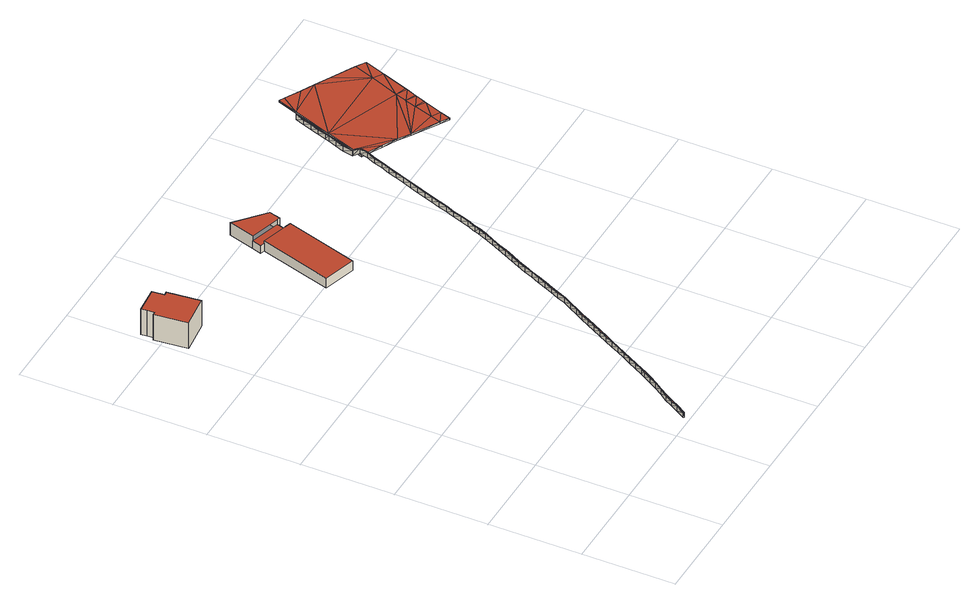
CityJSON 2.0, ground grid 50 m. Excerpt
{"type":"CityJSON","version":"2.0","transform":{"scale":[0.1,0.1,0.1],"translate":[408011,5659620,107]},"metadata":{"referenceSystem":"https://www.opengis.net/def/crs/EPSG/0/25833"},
"CityObjects":{
"building1":{"type":"Building","attributes":{"name":"43. Grundschule Thomas Müntzer Dresden","Dachtyp_tdc":"tdcPolyFlatRoof","Gemeindeschluessel":14612000,"Dachneigung":0,"QualitaetDacherkennung":61,"Geometrietyp2DReferenz":"3000","measuredHeight":15.61,"function":"31001_3021","roofType":"1000"},"geometry":[{"type":"Solid","lod":"2","boundaries":[[[[0,1,2,3]],[[1,4,5,2]],[[4,6,7,5]],[[6,8,9,7]],[[8,10,11,9]],[[10,12,13,11]],[[12,14,15,13]],[[14,16,17,15]],[[16,18,19,17]],[[18,0,3,19]],[[18,16,14,12,10,8,6,4,1,0]],[[3,2,5,7,9,11,13,15,17,19]]]],"semantics":{"surfaces":[{"type":"WallSurface"},{"type":"RoofSurface"},{"type":"GroundSurface"}],"values":[[0,0,0,0,0,0,0,0,0,0,1,2]]}}]},
"building2":{"type":"Building","attributes":{"Art":2000,"Stand_DGM":"2016","Stand_Basis-DLM":"2021","Gemeindeschluessel":"14612000","ObjektHoehe":3,"Stand_Laserscan":"2016","BodenHoehe":0,"Stand_3D-Stadtmodell":"2023","Geometrietyp2DReferenz":2000,"AbsoluteHoehe":0,"measuredHeight":3,"function":"51009_1700","roofType":"9999"},"geometry":[{"type":"MultiSurface","lod":"2","boundaries":[[[20,21,22]],[[23,21,20]],[[24,23,20]],[[25,23,24]],[[26,25,24]],[[27,25,26]],[[28,27,26]],[[29,27,28]],[[30,29,28]],[[31,29,30]],[[32,31,30]],[[33,31,32]],[[34,33,32]],[[35,33,34]],[[36,35,34]],[[37,35,36]],[[38,37,36]],[[39,37,38]],[[40,39,38]],[[41,39,40]],[[42,41,40]],[[43,41,42]],[[44,43,42]],[[45,43,44]],[[46,45,44]],[[47,45,46]],[[48,47,46]],[[49,47,48]],[[50,49,48]],[[51,49,50]],[[52,51,50]],[[53,51,52]],[[54,53,52]],[[55,56,57,58]],[[59,53,54]],[[60,59,54]],[[56,57,59,60]],[[61,56,55]],[[62,61,55]],[[63,61,62]],[[64,63,62]],[[65,63,64]],[[66,65,64]],[[67,65,66]],[[68,67,66]],[[69,67,68]],[[70,69,68]],[[71,69,70]],[[72,71,70]],[[73,71,72]],[[74,73,72]],[[75,73,74]],[[76,75,74]],[[77,78,79]],[[80,75,76]],[[79,80,76]],[[78,80,79]],[[81,78,77]],[[82,81,77]],[[83,81,82]],[[84,83,82]],[[85,83,84]],[[86,85,87]],[[88,85,86]],[[89,88,86]],[[90,88,89]],[[91,90,89]],[[92,90,91]],[[93,92,91]],[[94,92,93]],[[95,94,93]],[[96,94,95]],[[97,96,95]],[[98,96,97]],[[99,98,97]],[[100,98,99]],[[101,100,99]],[[102,100,101]],[[103,102,101]],[[104,102,103]],[[105,104,103]],[[106,104,105]],[[107,106,105]],[[108,106,107]],[[109,108,107]],[[110,108,109]],[[111,110,109]],[[112,110,111]],[[113,112,111]],[[114,115,112,113]],[[116,114,115,113]],[[117,114,116]],[[118,117,116]],[[119,117,118]],[[120,119,118]],[[121,119,120]],[[122,121,120]],[[123,121,122]],[[124,123,122]],[[125,123,124]],[[126,125,124]],[[127,125,126]],[[128,127,126]],[[129,127,128]],[[130,131,84]],[[130,84,82]],[[132,133,86]],[[132,86,87]],[[133,134,89]],[[133,89,86]],[[134,135,91]],[[134,91,89]],[[135,136,93]],[[135,93,91]],[[136,137,95]],[[136,95,93]],[[137,138,97]],[[137,97,95]],[[138,139,99]],[[138,99,97]],[[139,140,101]],[[139,101,99]],[[140,141,103]],[[140,103,101]],[[141,142,105]],[[141,105,103]],[[142,143,107]],[[142,107,105]],[[143,144,109]],[[143,109,107]],[[144,145,111]],[[144,111,109]],[[145,146,113]],[[145,113,111]],[[146,147,116]],[[146,116,113]],[[147,148,118]],[[147,118,116]],[[148,149,120]],[[148,120,118]],[[149,150,122]],[[149,122,120]],[[150,151,124]],[[150,124,122]],[[151,152,126]],[[151,126,124]],[[152,153,128]],[[152,128,126]],[[21,23,154]],[[59,57,56,155]],[[59,155,156,157]],[[57,56,61,158]],[[57,158,155,156]],[[61,63,159]],[[61,159,158]],[[63,65,160]],[[63,160,159]],[[65,67,161]],[[65,161,160]],[[67,69,162]],[[67,162,161]],[[69,71,163]],[[69,163,162]],[[71,73,164]],[[71,164,163]],[[73,75,165]],[[73,165,164]],[[75,80,166]],[[75,166,165]],[[80,78,167]],[[80,167,166]],[[78,81,168]],[[78,168,167]],[[81,83,169]],[[81,169,168]],[[83,85,170]],[[83,170,169]],[[85,88,171]],[[85,171,170]],[[88,90,172]],[[88,172,171]],[[90,92,173]],[[90,173,172]],[[92,94,174]],[[92,174,173]],[[94,96,175]],[[94,175,174]],[[96,98,176]],[[96,176,175]],[[98,100,177]],[[98,177,176]],[[100,102,178]],[[100,178,177]],[[102,104,179]],[[106,180,181]],[[104,106,181]],[[104,181,179]],[[106,108,180]],[[108,110,182]],[[108,182,180]],[[110,112,183]],[[110,183,182]],[[112,115,114,184]],[[112,184,185,183]],[[115,114,117,186]],[[115,186,184,185]],[[117,119,187]],[[117,187,186]],[[119,121,188]],[[119,188,187]],[[121,123,189]],[[121,189,188]],[[102,179,178]],[[21,154,190]],[[23,25,191]],[[23,191,154]],[[25,27,192]],[[25,192,191]],[[27,29,193]],[[27,193,192]],[[29,31,194]],[[29,194,193]],[[31,33,195]],[[31,195,194]],[[33,35,196]],[[33,196,195]],[[35,37,197]],[[35,197,196]],[[37,39,198]],[[37,198,197]],[[39,41,199]],[[39,199,198]],[[41,43,200]],[[41,200,199]],[[43,45,201]],[[43,201,200]],[[45,47,202]],[[45,202,201]],[[47,49,203]],[[47,203,202]],[[49,51,204]],[[49,204,203]],[[51,53,205]],[[51,205,204]],[[53,59,157]],[[53,157,205]],[[206,207,20]],[[206,20,22]],[[207,208,24]],[[207,24,20]],[[208,209,26]],[[208,26,24]],[[209,210,28]],[[209,28,26]],[[210,211,30]],[[210,30,28]],[[211,212,32]],[[211,32,30]],[[212,213,34]],[[212,34,32]],[[213,214,36]],[[214,215,38]],[[213,36,34]],[[214,38,36]],[[215,216,40]],[[215,40,38]],[[216,217,42]],[[216,42,40]],[[217,218,44]],[[217,44,42]],[[218,219,46]],[[218,46,44]],[[219,220,48]],[[219,48,46]],[[220,221,50]],[[220,50,48]],[[221,222,52]],[[221,52,50]],[[222,223,54]],[[222,54,52]],[[223,224,60]],[[223,60,54]],[[225,226,55]],[[225,55,58]],[[226,227,62]],[[226,62,55]],[[227,228,64]],[[227,64,62]],[[228,229,66]],[[228,66,64]],[[229,230,68]],[[229,68,66]],[[230,231,70]],[[230,70,68]],[[231,232,72]],[[231,72,70]],[[232,233,74]],[[232,74,72]],[[233,234,76]],[[233,76,74]],[[234,235,79]],[[234,79,76]],[[235,236,77]],[[235,77,79]],[[236,130,82]],[[236,82,77]],[[125,237,238]],[[123,125,238]],[[123,238,189]],[[125,127,237]],[[127,129,239]],[[127,239,237]],[[190,206,22]],[[190,22,21]],[[153,239,129]],[[153,129,128]],[[135,172,173]],[[133,171,134]],[[134,171,172]],[[134,172,135]],[[135,173,136]],[[136,173,174]],[[136,174,137]],[[137,174,175]],[[137,175,138]],[[138,175,176]],[[138,176,139]],[[139,176,177]],[[139,177,140]],[[140,177,178]],[[140,178,141]],[[141,178,179]],[[141,179,142]],[[142,179,181]],[[142,181,143]],[[143,181,180]],[[143,180,144]],[[144,180,182]],[[144,182,145]],[[145,182,183]],[[145,183,146]],[[146,183,185,184]],[[146,185,184,147]],[[147,184,186]],[[206,190,207]],[[207,190,154]],[[207,154,208]],[[208,154,191]],[[208,191,209]],[[209,191,192]],[[209,192,210]],[[210,192,193]],[[210,193,211]],[[211,193,194]],[[211,194,212]],[[212,194,195]],[[212,195,213]],[[213,195,196]],[[213,196,214]],[[214,196,197]],[[214,197,215]],[[215,197,198]],[[215,198,216]],[[216,198,199]],[[216,199,217]],[[217,199,200]],[[217,200,218]],[[218,200,201]],[[218,201,219]],[[219,201,202]],[[219,202,220]],[[220,202,203]],[[220,203,221]],[[221,203,204]],[[221,204,222]],[[149,187,188]],[[147,186,148]],[[148,186,187]],[[148,187,149]],[[149,188,150]],[[150,188,189]],[[150,189,151]],[[151,189,238]],[[151,238,152]],[[152,238,237]],[[152,237,153]],[[153,237,239]],[[223,205,157]],[[222,204,205]],[[222,205,223]],[[223,157,224]],[[224,157,156,155]],[[225,156,155,226]],[[226,155,158]],[[226,158,227]],[[227,158,159]],[[227,159,228]],[[228,159,160]],[[228,160,229]],[[229,160,161]],[[229,161,230]],[[230,161,162]],[[230,162,231]],[[231,162,163]],[[231,163,232]],[[232,163,164]],[[232,164,233]],[[233,164,165]],[[233,165,234]],[[234,165,166]],[[234,166,235]],[[235,166,167]],[[235,167,236]],[[236,167,168]],[[236,168,130]],[[130,168,169]],[[130,169,131]],[[131,169,170]],[[132,170,133]],[[133,170,171]]],"semantics":{"surfaces":[{"type":"RoofSurface"},{"type":"WallSurface"},{"type":"GroundSurface"}],"values":[0,0,0,0,0,0,0,0,0,0,0,0,0,0,0,0,0,0,0,0,0,0,0,0,0,0,0,0,0,0,0,0,0,0,0,0,0,0,0,0,0,0,0,0,0,0,0,0,0,0,0,0,0,0,0,0,0,0,0,0,0,0,0,0,0,0,0,0,0,0,0,0,0,0,0,0,0,0,0,0,0,0,0,0,0,0,0,0,0,0,0,0,0,0,0,0,0,0,0,0,0,0,0,0,1,1,1,1,1,1,1,1,1,1,1,1,1,1,1,1,1,1,1,1,1,1,1,1,1,1,1,1,1,1,1,1,1,1,1,1,1,1,1,1,1,1,1,1,1,1,1,1,1,1,1,1,1,1,1,1,1,1,1,1,1,1,1,1,1,1,1,1,1,1,1,1,1,1,1,1,1,1,1,1,1,1,1,1,1,1,1,1,1,1,1,1,1,1,1,1,1,1,1,1,1,1,1,1,1,1,1,1,1,1,1,1,1,1,1,1,1,1,1,1,1,1,1,1,1,1,1,1,1,1,1,1,1,1,1,1,1,1,1,1,1,1,1,1,1,1,1,1,1,1,1,1,1,1,1,1,1,1,1,1,1,1,1,1,1,1,1,1,1,1,1,1,1,1,1,1,1,1,1,1,1,1,1,1,1,1,1,1,1,1,1,1,1,1,1,1,1,1,1,1,1,1,1,1,1,1,1,1,1,1,1,1,2,2,2,2,2,2,2,2,2,2,2,2,2,2,2,2,2,2,2,2,2,2,2,2,2,2,2,2,2,2,2,2,2,2,2,2,2,2,2,2,2,2,2,2,2,2,2,2,2,2,2,2,2,2,2,2,2,2,2,2,2,2,2,2,2,2,2,2,2,2,2,2,2,2,2,2,2,2,2,2,2,2,2,2,2,2,2,2,2,2,2,2,2,2,2,2,2,2,2,2,2,2,2,2]}}]},
"building3":{"type":"Building","attributes":{"Gemeindeschluessel":14612000,"Geometrietyp2DReferenz":"3000","function":"31001_2000","roofType":"9999"},"children":["building3-1","building3-2","building3-3"]},
"building3-1":{"type":"BuildingPart","attributes":{"Dachtyp_tdc":"tdcPolyFlatRoof","Dachneigung":0,"QualitaetDacherkennung":58,"Geometrietyp2DReferenz":"3000","measuredHeight":4.54,"roofType":"1000"},"parents":["building3"],"geometry":[{"type":"MultiSurface","lod":"2","boundaries":[[[240,241,242,243]],[[244,245,246,247]],[[245,248,249,246]],[[248,245,244,241,240,250]],[[251,243,242,247,246,249]],[[250,240,243,251]]],"semantics":{"surfaces":[{"type":"WallSurface"},{"type":"RoofSurface"},{"type":"GroundSurface"}],"values":[0,0,0,1,2,0]}}]},
"building3-2":{"type":"BuildingPart","attributes":{"Dachtyp_tdc":"tdcPolyFlatRoof","Dachneigung":0,"QualitaetDacherkennung":83,"Geometrietyp2DReferenz":"3000","measuredHeight":6.08,"roofType":"1000"},"parents":["building3"],"geometry":[{"type":"MultiSurface","lod":"2","boundaries":[[[252,253,251,254]],[[253,250,251]],[[255,256,246,249,248]],[[256,257,258,246]],[[257,259,260,258]],[[259,252,254,260]],[[259,257,256,255,253,252]],[[254,251,249,246,258,260]]],"semantics":{"surfaces":[{"type":"WallSurface"},{"type":"RoofSurface"},{"type":"GroundSurface"}],"values":[0,0,0,0,0,0,1,2]}}]},
"building3-3":{"type":"BuildingPart","attributes":{"Dachtyp_tdc":"tdcPolyFlatRoof","Dachneigung":0,"QualitaetDacherkennung":86,"Geometrietyp2DReferenz":"3000","measuredHeight":7.66,"roofType":"1000"},"parents":["building3"],"geometry":[{"type":"MultiSurface","lod":"2","boundaries":[[[261,262,263,264]],[[262,265,244,247,263]],[[266,267,268,242,241]],[[267,261,264,268]],[[267,266,265,262,261]],[[264,263,247,242,268]]],"semantics":{"surfaces":[{"type":"WallSurface"},{"type":"RoofSurface"},{"type":"GroundSurface"}],"values":[0,0,0,0,1,2]}}]},
"building4":{"type":"Building","attributes":{"Art":2000,"Stand_DGM":"2016","Stand_Basis-DLM":"2021","Gemeindeschluessel":"14612000","ObjektHoehe":3,"Stand_Laserscan":"2016","BodenHoehe":0,"Stand_3D-Stadtmodell":"2023","Geometrietyp2DReferenz":2000,"AbsoluteHoehe":0,"measuredHeight":3,"function":"51009_1700","roofType":"9999"},"geometry":[{"type":"MultiSurface","lod":"2","boundaries":[[[269,270,271]],[[272,270,269]],[[273,272,269]],[[274,272,273]],[[275,274,273]],[[276,274,275]],[[277,276,275]],[[278,276,277]],[[279,278,277]],[[280,278,279]],[[281,280,279]],[[282,280,281]],[[283,282,281]],[[284,282,283]],[[22,284,283]],[[21,284,22]],[[285,286,269]],[[285,269,271]],[[286,287,273]],[[286,273,269]],[[287,288,275]],[[287,275,273]],[[288,289,277]],[[288,277,275]],[[289,290,279]],[[289,279,277]],[[290,291,281]],[[290,281,279]],[[291,292,283]],[[291,283,281]],[[292,206,22]],[[292,22,283]],[[270,272,293]],[[270,293,294]],[[272,274,295]],[[272,295,293]],[[274,276,296]],[[274,296,295]],[[276,278,297]],[[276,297,296]],[[278,280,298]],[[278,298,297]],[[280,282,299]],[[280,299,298]],[[282,284,300]],[[282,300,299]],[[284,21,190]],[[284,190,300]],[[294,285,271]],[[294,271,270]],[[206,190,21]],[[206,21,22]],[[285,294,286]],[[286,294,293]],[[286,293,287]],[[287,293,295]],[[287,295,288]],[[288,295,296]],[[288,296,289]],[[289,296,297]],[[289,297,290]],[[290,297,298]],[[290,298,291]],[[291,298,299]],[[291,299,292]],[[292,299,300]],[[292,300,206]],[[206,300,190]]],"semantics":{"surfaces":[{"type":"RoofSurface"},{"type":"WallSurface"},{"type":"GroundSurface"}],"values":[0,0,0,0,0,0,0,0,0,0,0,0,0,0,0,0,1,1,1,1,1,1,1,1,1,1,1,1,1,1,1,1,1,1,1,1,1,1,1,1,1,1,1,1,1,1,1,1,1,1,1,1,2,2,2,2,2,2,2,2,2,2,2,2,2,2,2,2]}}]},
"building5":{"type":"Building","attributes":{"Stand_DGM":"2016","Stand_Basis-DLM":"2021","Gemeindeschluessel":"14612000","ObjektHoehe":1,"Stand_Laserscan":"2016","BodenHoehe":112.25,"Stand_3D-Stadtmodell":"2023","Geometrietyp2DReferenz":3000,"AbsoluteHoehe":113.25,"measuredHeight":1,"function":"53001_1800","roofType":"9999"},"geometry":[{"type":"MultiSurface","lod":"2","boundaries":[[[301,302,303]],[[301,304,302]],[[305,306,307]],[[308,309,302]],[[310,311,312]],[[310,312,313]],[[305,307,314]],[[305,314,315]],[[316,305,315]],[[316,315,309]],[[316,309,317]],[[316,317,318]],[[316,318,310]],[[310,318,311]],[[318,317,319]],[[302,309,315]],[[317,320,319]],[[301,303,321]],[[321,303,322]],[[323,324,304]],[[304,301,323]],[[323,301,321]],[[325,326,308]],[[308,304,325]],[[325,304,324]],[[309,308,327]],[[309,327,328]],[[326,327,308]],[[309,328,329]],[[304,308,302]],[[309,329,317]],[[317,329,330]],[[317,330,320]],[[303,302,331]],[[303,331,332]],[[302,315,333]],[[302,333,331]],[[315,314,334]],[[315,334,333]],[[314,307,335]],[[314,335,334]],[[307,306,336]],[[307,336,335]],[[306,305,337]],[[306,337,336]],[[305,316,338]],[[305,338,337]],[[316,310,339]],[[316,339,338]],[[310,313,340]],[[310,340,339]],[[313,312,341]],[[313,341,340]],[[312,311,342]],[[312,342,341]],[[311,318,343]],[[311,343,342]],[[318,319,344]],[[318,344,343]],[[319,320,345]],[[319,345,344]],[[320,330,346]],[[320,346,345]],[[330,329,347]],[[330,347,346]],[[329,328,348]],[[329,348,347]],[[328,327,349]],[[328,349,348]],[[327,326,350]],[[327,350,349]],[[326,325,351]],[[326,351,350]],[[325,324,352]],[[325,352,351]],[[324,323,353]],[[324,353,352]],[[323,321,354]],[[323,354,353]],[[321,322,355]],[[321,355,354]],[[322,303,332]],[[322,332,355]],[[341,342,339]],[[331,356,357]],[[331,358,356]],[[331,359,358]],[[340,341,339]],[[335,336,337]],[[334,335,337]],[[333,334,337]],[[333,337,338]],[[359,333,338]],[[360,359,338]],[[343,360,338]],[[339,343,338]],[[342,343,339]],[[344,360,343]],[[333,359,331]],[[332,331,357]],[[355,332,354]],[[354,332,357]],[[356,352,353]],[[353,357,356]],[[354,357,353]],[[358,350,351]],[[351,356,358]],[[352,356,351]],[[349,358,359]],[[348,349,359]],[[358,349,350]],[[347,348,359]],[[360,347,359]],[[346,347,360]],[[344,345,360]],[[345,346,360]]],"semantics":{"surfaces":[{"type":"RoofSurface"},{"type":"WallSurface"},{"type":"GroundSurface"}],"values":[0,0,0,0,0,0,0,0,0,0,0,0,0,0,0,0,0,0,0,0,0,0,0,0,0,0,0,0,0,0,0,0,0,1,1,1,1,1,1,1,1,1,1,1,1,1,1,1,1,1,1,1,1,1,1,1,1,1,1,1,1,1,1,1,1,1,1,1,1,1,1,1,1,1,1,1,1,1,1,1,1,1,1,2,2,2,2,2,2,2,2,2,2,2,2,2,2,2,2,2,2,2,2,2,2,2,2,2,2,2,2,2,2,2,2,2]}}]}
},
"vertices":[
[4,2540,183],[23,2542,183],[23,2542,27],[4,2540,27],[19,2579,183],[19,2579,27],[16,2611,183],[16,2611,27],[157,2625,183],[157,2625,27],[160,2595,183],[160,2595,27],[164,2558,183],[164,2558,27],[184,2560,183],[184,2560,27],[203,2381,183],[203,2381,27],[24,2361,183],[24,2361,27],
[1658,2274,97],[1680,2319,53],[1675,2321,53],[1663,2272,97],[1641,2227,104],[1646,2225,104],[1624,2180,98],[1628,2178,98],[1607,2133,100],[1611,2131,100],[1589,2086,98],[1594,2084,98],[1572,2039,99],[1577,2037,99],[1555,1992,98],[1560,1990,98],[1538,1945,98],[1543,1944,98],[1521,1898,96],[1526,1897,96],[1504,1851,97],[1508,1850,97],[1487,1804,98],[1491,1803,98],[1469,1757,97],[1474,1756,97],[1452,1710,99],[1457,1709,99],[1435,1663,97],[1440,1662,97],[1418,1616,98],[1423,1615,98],[1401,1569,99],[1405,1568,99],[1384,1522,96],[1353,1450,98],[1378,1493,98],[1378,1494,98],[1374,1496,98],[1388,1521,96],[1374,1495,98],[1358,1448,98],[1333,1404,95],[1337,1402,95],[1312,1359,93],[1316,1357,93],[1291,1313,93],[1296,1311,93],[1271,1268,90],[1275,1266,90],[1250,1222,87],[1255,1220,87],[1229,1177,86],[1234,1175,86],[1209,1131,86],[1213,1129,86],[1188,1086,85],[1147,994,86],[1172,1038,86],[1168,1040,86],[1193,1083,85],[1151,992,86],[1126,949,86],[1131,947,86],[1107,905,87],[1111,903,87],[1083,862,84],[1107,906,87],[1087,859,84],[1059,818,84],[1063,816,84],[1034,774,83],[1039,772,83],[1010,730,84],[1015,728,84],[986,686,84],[991,684,84],[962,643,85],[967,640,85],[938,599,85],[943,596,85],[914,555,84],[918,553,84],[890,511,86],[894,509,86],[866,467,85],[870,465,85],[842,424,86],[846,421,86],[818,380,85],[822,377,85],[794,336,85],[798,333,85],[781,313,86],[786,310,86],[786,311,86],[755,271,86],[759,268,86],[728,229,86],[732,226,86],[701,186,85],[705,184,85],[674,144,82],[679,141,82],[648,102,83],[652,99,83],[621,60,86],[625,57,86],[588,7,88],[592,5,88],[1126,949,56],[1107,905,57],[1107,906,57],[1083,862,54],[1059,818,54],[1034,774,53],[1010,730,54],[986,686,54],[962,643,55],[938,599,55],[914,555,54],[890,511,56],[866,467,55],[842,424,56],[818,380,55],[794,336,55],[781,313,56],[755,271,56],[728,229,56],[701,186,55],[674,144,52],[648,102,53],[621,60,56],[588,7,58],[1663,2272,67],[1378,1493,68],[1378,1494,68],[1388,1521,66],[1358,1448,68],[1337,1402,65],[1316,1357,63],[1296,1311,63],[1275,1266,60],[1255,1220,57],[1234,1175,56],[1213,1129,56],[1193,1083,55],[1172,1038,56],[1151,992,56],[1131,947,56],[1111,903,57],[1087,859,54],[1063,816,54],[1039,772,53],[1015,728,54],[991,684,54],[967,640,55],[943,596,55],[918,553,54],[894,509,56],[846,421,56],[870,465,55],[822,377,55],[798,333,55],[786,310,56],[786,311,56],[759,268,56],[732,226,56],[705,184,55],[679,141,52],[1680,2319,23],[1646,2225,74],[1628,2178,68],[1611,2131,70],[1594,2084,68],[1577,2037,69],[1560,1990,68],[1543,1944,68],[1526,1897,66],[1508,1850,67],[1491,1803,68],[1474,1756,67],[1457,1709,69],[1440,1662,67],[1423,1615,68],[1405,1568,69],[1675,2321,23],[1658,2274,67],[1641,2227,74],[1624,2180,68],[1607,2133,70],[1589,2086,68],[1572,2039,69],[1555,1992,68],[1538,1945,68],[1521,1898,66],[1504,1851,67],[1487,1804,68],[1469,1757,67],[1452,1710,69],[1435,1663,67],[1418,1616,68],[1401,1569,69],[1384,1522,66],[1374,1495,68],[1374,1496,68],[1353,1450,68],[1333,1404,65],[1312,1359,63],[1291,1313,63],[1271,1268,60],[1250,1222,57],[1229,1177,56],[1209,1131,56],[1188,1086,55],[1168,1040,56],[1147,994,56],[625,57,56],[652,99,53],[592,5,58],
[838,2388,55],[853,2438,55],[853,2438,10],[838,2388,10],[1018,2388,55],[1004,2341,55],[1004,2341,10],[1018,2388,10],[1003,2341,55],[1003,2341,10],[861,2382,55],[861,2382,10],
[744,1990,70],[861,2382,70],[744,1990,10],[1003,2341,70],[1004,2341,70],[1037,2331,70],[1037,2331,10],[919,1938,70],[919,1938,10],
[1050,2446,86],[1032,2384,86],[1032,2384,10],[1050,2446,10],[1018,2388,86],[853,2438,86],[895,2579,86],[895,2579,10],
[1788,2642,45],[1810,2687,47],[1805,2689,47],[1793,2640,45],[1772,2595,45],[1776,2593,45],[1755,2547,46],[1760,2546,46],[1738,2500,47],[1743,2499,47],[1731,2478,47],[1735,2477,47],[1714,2431,46],[1719,2430,46],[1697,2384,45],[1702,2382,45],[1805,2689,17],[1788,2642,15],[1772,2595,15],[1755,2547,16],[1738,2500,17],[1731,2478,17],[1714,2431,16],[1697,2384,15],[1793,2640,15],[1810,2687,17],[1776,2593,15],[1760,2546,16],[1743,2499,17],[1735,2477,17],[1719,2430,16],[1702,2382,15],
[2066,2101,62],[1907,2125,62],[2047,2044,62],[2099,2201,62],[1677,2320,62],[1658,2263,62],[1688,2248,62],[2120,2262,62],[2140,2324,62],[1807,2688,62],[1958,2741,62],[1878,2786,62],[1849,2801,62],[1766,2209,62],[1842,2168,62],[1733,2478,62],[2198,2480,62],[2032,2704,62],[2115,2660,62],[2239,2593,62],[2114,2073,62],[2095,2017,62],[2150,2173,62],[2153,2181,62],[2173,2233,62],[2175,2240,62],[2196,2293,62],[2199,2303,62],[2251,2448,62],[2292,2561,62],[1907,2125,52],[2047,2044,52],[1842,2168,52],[1766,2209,52],[1688,2248,52],[1658,2263,52],[1677,2320,52],[1733,2478,52],[1807,2688,52],[1849,2801,52],[1878,2786,52],[1958,2741,52],[2032,2704,52],[2115,2660,52],[2239,2593,52],[2292,2561,52],[2251,2448,52],[2199,2303,52],[2196,2293,52],[2175,2240,52],[2173,2233,52],[2153,2181,52],[2150,2173,52],[2114,2073,52],[2095,2017,52],[2099,2201,52],[2066,2101,52],[2120,2262,52],[2140,2324,52],[2198,2480,52]
]}
